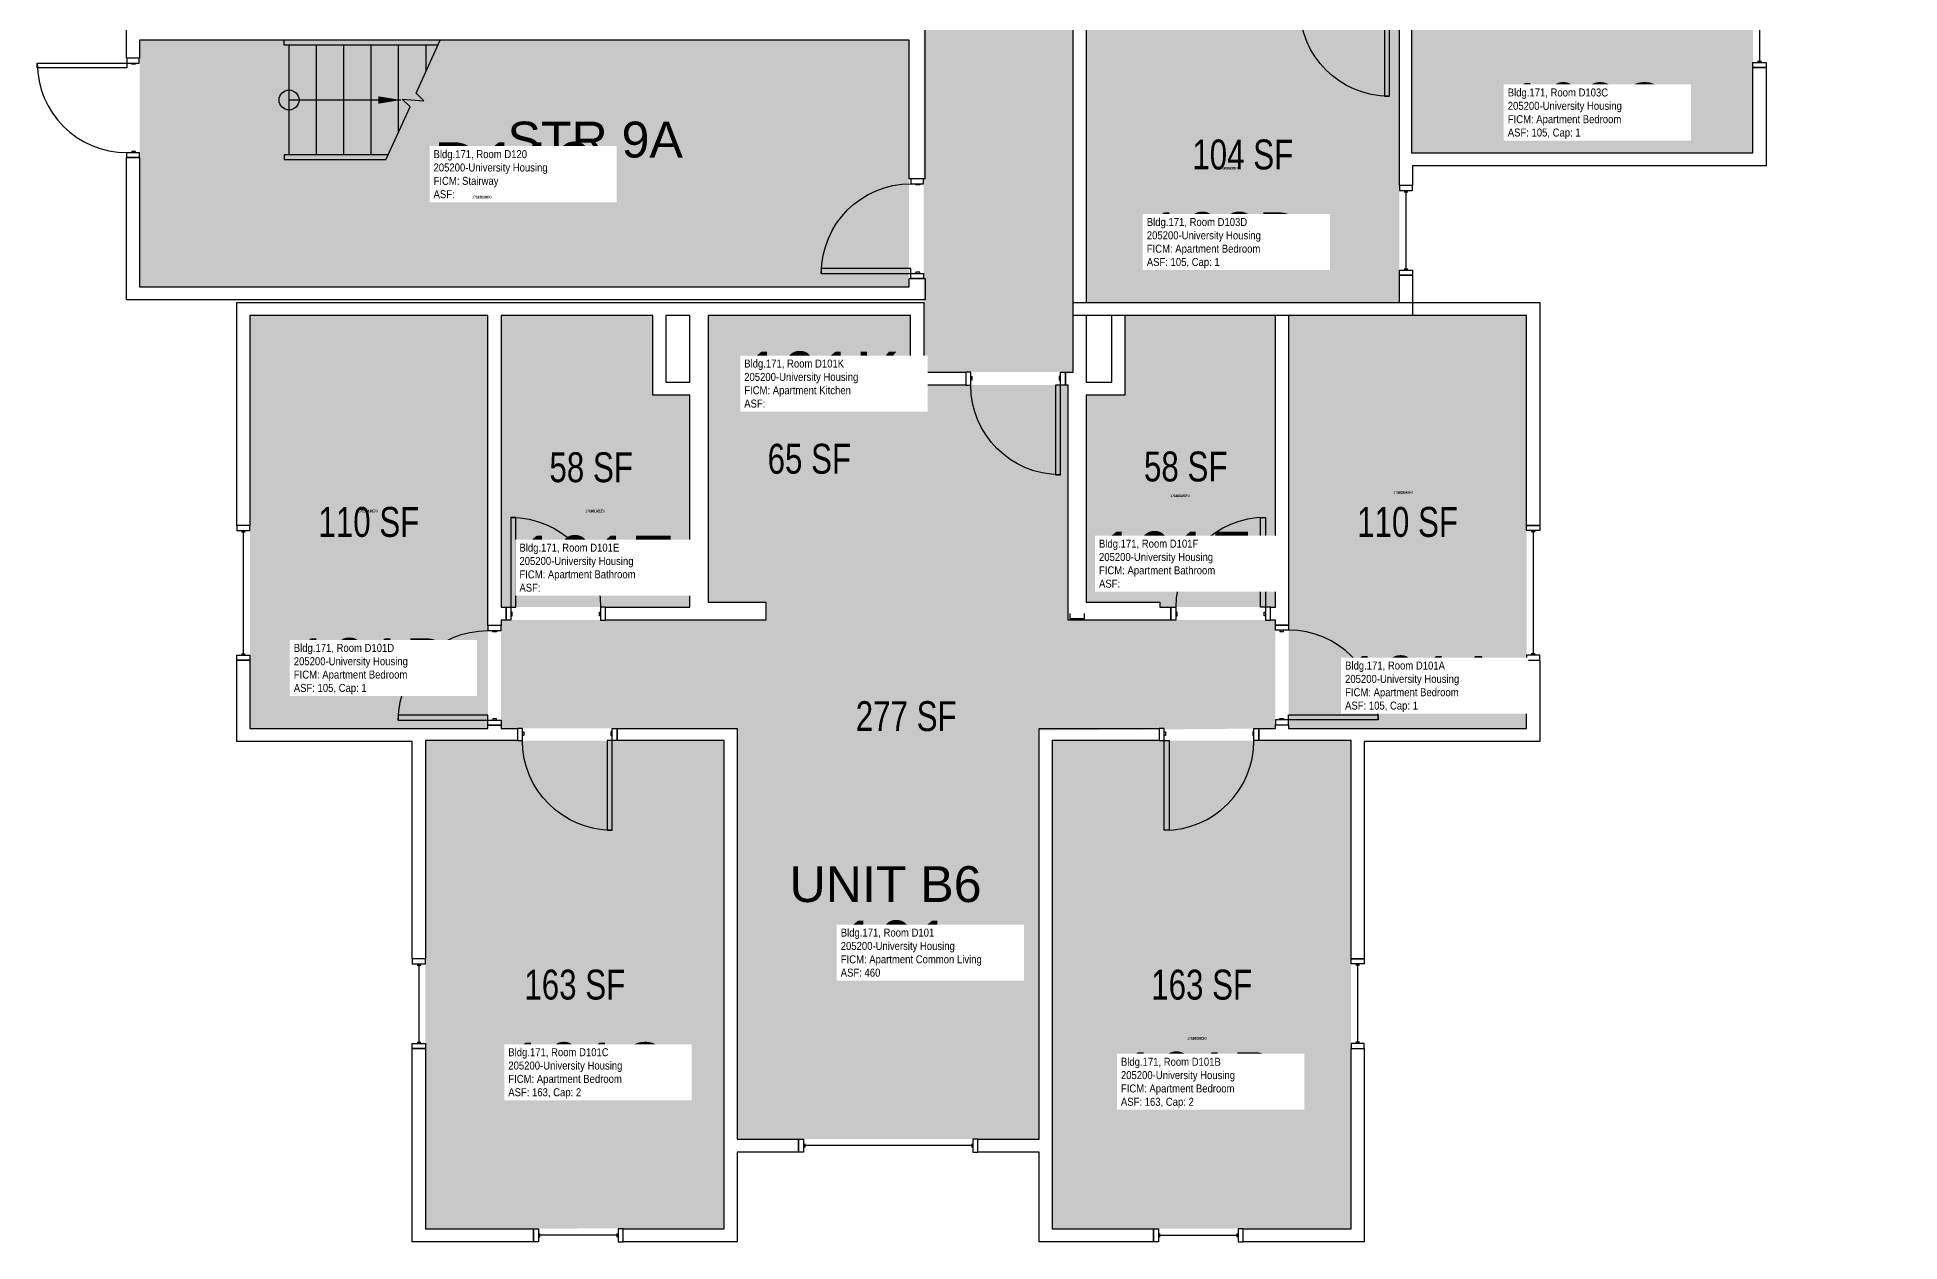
# Model space of a CAD drawing. Header units: inches. Extents: x -179 to 1729, y 245 to 1632.
# Drawn here: x -179 to 569, y 245 to 729 of the extents above; entities that cross this region are included whole.
import ezdxf
from ezdxf.enums import TextEntityAlignment as Align

# ---------------------------------------------------------------- set-up
doc = ezdxf.new("R2010")
doc.units = ezdxf.units.IN
doc.header["$LTSCALE"] = 48
doc.header["$MEASUREMENT"] = 0
for name, color, linetype in [('A-DOOR', 2, 'Continuous'), ('A-FLOR', 3, 'Continuous'), ('A-GLAZ', 1, 'Continuous'), ('A-IDEN-RNUM', 7, 'Continuous'), ('A-IDEN-SNUM', 4, 'Continuous'), ('A-IDEN-VNUM', 4, 'Continuous'), ('A-MISC', 2, 'Continuous'), ('A-WALL', 5, 'Continuous'), ('AREA-TEXT', 3, 'Continuous'), ('Rooms-Category-Color', 7, 'Continuous'), ('Rooms-College-Color', 7, 'Continuous'), ('Rooms-Department-Color', 7, 'Continuous'), ('Rooms-Division-Color', 7, 'Continuous'), ('Rooms-Information', 7, 'Continuous')]:
    doc.layers.add(name, color=color, linetype=linetype)
doc.styles.add('CP_AREA', font='arial.ttf', dxfattribs={"height": 15})
doc.styles.add('CP_ROOMSNUMBER', font='arial.ttf', dxfattribs={"height": 1})
doc.styles.add('CP_ROOMVNUMBER', font='arial.ttf', dxfattribs={"width": 0.85, "height": 0.075})
doc.styles.get("Standard").update_dxf_attribs({"font": 'arial.ttf'})
doc.dimstyles.get("Standard").update_dxf_attribs({"dimtxt": 0.18, "dimasz": 0.18, "dimexe": 0.18, "dimexo": 0.0625, "dimgap": 0.09, "dimtad": 0, "dimtih": 1, "dimtoh": 1, "dimdec": 4, "dimzin": 0, "dimdsep": 46, "dimtxsty": 'Standard', "dimcen": 0.09, "dimadec": 0, "dimazin": 0, "dimtfac": 1, "dimtdec": 4, "dimtofl": 0, "dimtmove": 0, "dimatfit": 3, "dimfxl": 1, "dimtolj": 1, "dimtzin": 0, "dimarcsym": 0})

msp = doc.modelspace()

# ---------------------------------------------------------------- hatches: boundary and pattern name
at = {"layer": 'Rooms-Category-Color', "true_color": 0xadadad}
for points in [[(553.46, 1248.87), (553.46, 1285.75), (568.58, 1285.75), (568.58, 1353.75), (348.73, 1353.75), (348.73, 1378.75), (266.41, 1378.75), (266.41, 1353.75), (176.62, 1353.75), (176.62, 1264.36), (151.63, 1264.36), (151.63, 1182.03), (176.62, 1182.03), (176.62, 594.37), (236.63, 594.37), (236.63, 985.16), (261.63, 985.16), (261.63, 1067.48), (236.63, 1067.48), (236, 1270.38), (381, 1270.38), (381, 1248.88)], [(170.75, 628.62), (-138.25, 628.62), (-138.25, 727.62), (170.75, 727.62)]]:
    msp.add_hatch(color=253, dxfattribs=at).paths.add_polyline_path(points)
at = {"layer": 'Rooms-Category-Color', "true_color": 0x728ef3}
for points in [[(372.88, 682.37), (509.63, 682.37), (509.63, 790), (372.88, 790)], [(241.88, 622.37), (367.63, 622.37), (367.63, 741.12), (241.88, 741.12)], [(1.62, 617.12), (-94, 617.12), (-94, 451.25), (1.62, 451.25)], [(67.86, 617.12), (6.87, 617.12), (6.87, 500), (82.75, 500), (82.75, 585.12), (67.86, 585.12)], [(171.37, 617.12), (90, 617.12), (90, 502), (171.37, 502)], [(317.88, 617.12), (317.88, 500), (271.5, 500), (271.5, 502), (241.88, 502), (241.88, 585.12), (257.35, 585.12), (257.35, 617.12)], [(418.75, 617.12), (323.12, 617.12), (323.12, 492.57), (323.12, 451.25), (418.75, 451.25)], [(101.75, 286.37), (222.98, 286.37), (222.98, 450.51), (317.86, 451.25), (317.86, 494.75), (234.63, 494.75), (234.61, 589.12), (171.36, 589.12), (171.37, 502), (113.75, 502), (113.75, 494.75), (6.87, 494.75), (6.86, 451.25), (101.73, 451.25)], [(96.5, 446.37), (-23.5, 446.33), (-23.5, 250.42), (96.5, 250.47)], [(348.23, 446.37), (228.25, 446.37), (228.25, 250.37), (348.23, 250.37)]]:
    msp.add_hatch(color=171, dxfattribs=at).paths.add_polyline_path(points)
at = {"layer": 'Rooms-College-Color', "true_color": 0xadadad}
for points in [[(553.46, 1248.87), (553.46, 1285.75), (568.58, 1285.75), (568.58, 1353.75), (348.73, 1353.75), (348.73, 1378.75), (266.41, 1378.75), (266.41, 1353.75), (176.62, 1353.75), (176.62, 1264.36), (151.63, 1264.36), (151.63, 1182.03), (176.62, 1182.03), (176.62, 594.37), (236.63, 594.37), (236.63, 985.16), (261.63, 985.16), (261.63, 1067.48), (236.63, 1067.48), (236, 1270.38), (381, 1270.38), (381, 1248.88)], [(372.88, 682.37), (509.63, 682.37), (509.63, 790), (372.88, 790)], [(241.88, 622.37), (367.63, 622.37), (367.63, 741.12), (241.88, 741.12)], [(170.75, 628.62), (-138.25, 628.62), (-138.25, 727.62), (170.75, 727.62)], [(1.62, 617.12), (-94, 617.12), (-94, 451.25), (1.62, 451.25)], [(67.86, 617.12), (6.87, 617.12), (6.87, 500), (82.75, 500), (82.75, 585.12), (67.86, 585.12)], [(171.37, 617.12), (90, 617.12), (90, 502), (171.37, 502)], [(317.88, 617.12), (317.88, 500), (271.5, 500), (271.5, 502), (241.88, 502), (241.88, 585.12), (257.35, 585.12), (257.35, 617.12)], [(418.75, 617.12), (323.12, 617.12), (323.12, 492.57), (323.12, 451.25), (418.75, 451.25)], [(101.75, 286.37), (222.98, 286.37), (222.98, 450.51), (317.86, 451.25), (317.86, 494.75), (234.63, 494.75), (234.61, 589.12), (171.36, 589.12), (171.37, 502), (113.75, 502), (113.75, 494.75), (6.87, 494.75), (6.86, 451.25), (101.73, 451.25)], [(96.5, 446.37), (-23.5, 446.33), (-23.5, 250.42), (96.5, 250.47)], [(348.23, 446.37), (228.25, 446.37), (228.25, 250.37), (348.23, 250.37)]]:
    msp.add_hatch(color=253, dxfattribs=at).paths.add_polyline_path(points)
at = {"layer": 'Rooms-Department-Color', "true_color": 0xacacac}
for points in [[(553.46, 1248.87), (553.46, 1285.75), (568.58, 1285.75), (568.58, 1353.75), (348.73, 1353.75), (348.73, 1378.75), (266.41, 1378.75), (266.41, 1353.75), (176.62, 1353.75), (176.62, 1264.36), (151.63, 1264.36), (151.63, 1182.03), (176.62, 1182.03), (176.62, 594.37), (236.63, 594.37), (236.63, 985.16), (261.63, 985.16), (261.63, 1067.48), (236.63, 1067.48), (236, 1270.38), (381, 1270.38), (381, 1248.88)], [(170.75, 628.62), (-138.25, 628.62), (-138.25, 727.62), (170.75, 727.62)]]:
    msp.add_hatch(color=253, dxfattribs=at).paths.add_polyline_path(points)
at = {"layer": 'Rooms-Department-Color', "true_color": 0x604aed}
for points in [[(372.88, 682.37), (509.63, 682.37), (509.63, 790), (372.88, 790)], [(241.88, 622.37), (367.63, 622.37), (367.63, 741.12), (241.88, 741.12)], [(1.62, 617.12), (-94, 617.12), (-94, 451.25), (1.62, 451.25)], [(67.86, 617.12), (6.87, 617.12), (6.87, 500), (82.75, 500), (82.75, 585.12), (67.86, 585.12)], [(171.37, 617.12), (90, 617.12), (90, 502), (171.37, 502)], [(317.88, 617.12), (317.88, 500), (271.5, 500), (271.5, 502), (241.88, 502), (241.88, 585.12), (257.35, 585.12), (257.35, 617.12)], [(418.75, 617.12), (323.12, 617.12), (323.12, 492.57), (323.12, 451.25), (418.75, 451.25)], [(101.75, 286.37), (222.98, 286.37), (222.98, 450.51), (317.86, 451.25), (317.86, 494.75), (234.63, 494.75), (234.61, 589.12), (171.36, 589.12), (171.37, 502), (113.75, 502), (113.75, 494.75), (6.87, 494.75), (6.86, 451.25), (101.73, 451.25)], [(96.5, 446.37), (-23.5, 446.33), (-23.5, 250.42), (96.5, 250.47)], [(348.23, 446.37), (228.25, 446.37), (228.25, 250.37), (348.23, 250.37)]]:
    msp.add_hatch(color=173, dxfattribs=at).paths.add_polyline_path(points)
at = {"layer": 'Rooms-Division-Color', "true_color": 0xadadad}
for points in [[(553.46, 1248.87), (553.46, 1285.75), (568.58, 1285.75), (568.58, 1353.75), (348.73, 1353.75), (348.73, 1378.75), (266.41, 1378.75), (266.41, 1353.75), (176.62, 1353.75), (176.62, 1264.36), (151.63, 1264.36), (151.63, 1182.03), (176.62, 1182.03), (176.62, 594.37), (236.63, 594.37), (236.63, 985.16), (261.63, 985.16), (261.63, 1067.48), (236.63, 1067.48), (236, 1270.38), (381, 1270.38), (381, 1248.88)], [(170.75, 628.62), (-138.25, 628.62), (-138.25, 727.62), (170.75, 727.62)]]:
    msp.add_hatch(color=253, dxfattribs=at).paths.add_polyline_path(points)
at = {"layer": 'Rooms-Division-Color', "true_color": 0x604aed}
for points in [[(372.88, 682.37), (509.63, 682.37), (509.63, 790), (372.88, 790)], [(241.88, 622.37), (367.63, 622.37), (367.63, 741.12), (241.88, 741.12)], [(1.62, 617.12), (-94, 617.12), (-94, 451.25), (1.62, 451.25)], [(67.86, 617.12), (6.87, 617.12), (6.87, 500), (82.75, 500), (82.75, 585.12), (67.86, 585.12)], [(171.37, 617.12), (90, 617.12), (90, 502), (171.37, 502)], [(317.88, 617.12), (317.88, 500), (271.5, 500), (271.5, 502), (241.88, 502), (241.88, 585.12), (257.35, 585.12), (257.35, 617.12)], [(418.75, 617.12), (323.12, 617.12), (323.12, 492.57), (323.12, 451.25), (418.75, 451.25)], [(101.75, 286.37), (222.98, 286.37), (222.98, 450.51), (317.86, 451.25), (317.86, 494.75), (234.63, 494.75), (234.61, 589.12), (171.36, 589.12), (171.37, 502), (113.75, 502), (113.75, 494.75), (6.87, 494.75), (6.86, 451.25), (101.73, 451.25)], [(96.5, 446.37), (-23.5, 446.33), (-23.5, 250.42), (96.5, 250.47)], [(348.23, 446.37), (228.25, 446.37), (228.25, 250.37), (348.23, 250.37)]]:
    msp.add_hatch(color=173, dxfattribs=at).paths.add_polyline_path(points)

# ---------------------------------------------------------------- linework, layer by layer
at = {"layer": 'A-DOOR'}
for points in [[(363.63, 741.12), (361.63, 741.12), (361.63, 705.12), (363.63, 705.12)], [(-143.38, 718.48), (-143.38, 716.48), (-179.37, 716.48), (-179.37, 718.48)], [(-138.38, 718.48), (-138.38, 720.48), (-143.38, 720.48), (-143.38, 718.48)], [(-139.88, 718.48), (-139.88, 717.98), (-141.38, 717.98), (-141.38, 718.48)], [(-138.38, 682.48), (-138.38, 680.48), (-143.38, 680.48), (-143.38, 682.48)], [(-139.88, 682.48), (-139.88, 682.98), (-141.38, 682.98), (-141.38, 682.48)], [(176.5, 670), (176.5, 672), (171.5, 672), (171.5, 670)], [(175, 670), (175, 669.5), (173.5, 669.5), (173.5, 670)], [(171.5, 634), (171.5, 636), (135.5, 636), (135.5, 634)], [(176.5, 634), (176.5, 632), (171.5, 632), (171.5, 634)], [(175, 634), (175, 634.5), (173.5, 634.5), (173.5, 634)], [(195.5, 594.37), (193.5, 594.37), (193.5, 589.12), (195.5, 589.12)], [(195.5, 592.62), (196, 592.62), (196, 591.12), (195.5, 591.12)], [(231.5, 592.62), (231, 592.62), (231, 591.12), (231.5, 591.12)], [(231.5, 594.37), (233.5, 594.37), (233.5, 589.12), (231.5, 589.12)], [(231.5, 589.12), (229.5, 589.12), (229.5, 553.12), (231.5, 553.12)], [(10.87, 500), (12.87, 500), (12.87, 536), (10.87, 536)], [(313.88, 500), (311.88, 500), (311.88, 536), (313.88, 536)], [(10.87, 494.75), (8.87, 494.75), (8.87, 500), (10.87, 500)], [(10.87, 496.5), (11.37, 496.5), (11.37, 498), (10.87, 498)], [(46.87, 496.5), (46.37, 496.5), (46.37, 498), (46.87, 498)], [(46.87, 494.75), (48.87, 494.75), (48.87, 500), (46.87, 500)], [(277.88, 494.75), (275.88, 494.75), (275.88, 500), (277.88, 500)], [(277.88, 496.5), (278.38, 496.5), (278.38, 498), (277.88, 498)], [(313.88, 496.5), (313.38, 496.5), (313.38, 498), (313.88, 498)], [(313.88, 494.75), (315.88, 494.75), (315.88, 500), (313.88, 500)], [(6.87, 490.57), (6.87, 492.57), (1.62, 492.57), (1.62, 490.57)], [(5.12, 490.57), (5.12, 490.07), (3.62, 490.07), (3.62, 490.57)], [(317.88, 490.72), (317.88, 492.72), (323.12, 492.72), (323.12, 490.72)], [(319.63, 490.72), (319.63, 490.22), (321.13, 490.22), (321.13, 490.72)], [(1.62, 454.57), (1.62, 456.57), (-34.38, 456.57), (-34.38, 454.57)], [(323.12, 454.72), (323.12, 456.72), (359.13, 456.72), (359.13, 454.72)], [(6.87, 454.57), (6.87, 452.57), (1.62, 452.57), (1.62, 454.57)], [(5.12, 454.57), (5.12, 455.07), (3.62, 455.07), (3.62, 454.57)], [(15.5, 451.25), (13.5, 451.25), (13.5, 446.37), (15.5, 446.37)], [(15.5, 449.87), (16, 449.87), (16, 448.37), (15.5, 448.37)], [(51.5, 449.87), (51, 449.87), (51, 448.37), (51.5, 448.37)], [(51.5, 451.25), (53.5, 451.25), (53.5, 446.37), (51.5, 446.37)], [(273.23, 451.25), (271.23, 451.25), (271.23, 446.37), (273.23, 446.37)], [(273.23, 449.87), (273.73, 449.87), (273.73, 448.37), (273.23, 448.37)], [(309.23, 449.87), (308.73, 449.87), (308.73, 448.37), (309.23, 448.37)], [(309.23, 451.25), (311.23, 451.25), (311.23, 446.37), (309.23, 446.37)], [(317.88, 454.72), (317.88, 452.72), (323.12, 452.72), (323.12, 454.72)], [(319.63, 454.72), (319.63, 455.22), (321.13, 455.22), (321.13, 454.72)], [(51.5, 446.37), (49.5, 446.37), (49.5, 410.37), (51.5, 410.37)], [(273.23, 446.37), (275.23, 446.37), (275.23, 410.37), (273.23, 410.37)]]:
    msp.add_lwpolyline(points, close=True, dxfattribs=at)
at = {"layer": 'A-DOOR', "extrusion": (0, 0, -1)}
for centre, start, end in [((-363.63, 741.12), 270, 0), ((-171.5, 634), 0, 90), ((-231.5, 589.12), 270, 0), ((-10.87, 500), 90, 180), ((-1.62, 454.57), 0, 90), ((-51.5, 446.37), 270, 0)]:
    msp.add_arc(centre, 36, start, end, dxfattribs=at)
at = {"layer": 'A-DOOR'}
for centre, start, end in [((-143.38, 718.48), 180, 270), ((313.88, 500), 90, 180), ((323.12, 454.72), 0, 90), ((273.23, 446.37), 270, 0)]:
    msp.add_arc(centre, 36, start, end, dxfattribs=at)
at = {"layer": 'A-FLOR'}
for p, q in [((-80.25, 725.62), (-80.25, 727.62)), ((-18.43, 725.62), (-80.25, 725.62)), ((-78.25, 681.62), (-78.25, 725.62)), ((-67.25, 681.62), (-67.25, 725.62)), ((-56.25, 681.62), (-56.25, 725.62)), ((-45.25, 681.62), (-45.25, 725.62)), ((-34.25, 690.87), (-34.25, 725.62)), ((-23.25, 715.04), (-23.25, 725.62)), ((-80.25, 681.62), (-80.25, 679.62)), ((-38.47, 681.62), (-80.25, 681.62)), ((-39.38, 679.62), (-80.25, 679.62))]:
    msp.add_line(p, q, dxfattribs=at)
msp.add_lwpolyline([(-39.38, 679.62), (-29.68, 700.89), (-32.82, 703.95), (-24.07, 703.29), (-27.21, 706.35), (-17.52, 727.62)], dxfattribs=at)
msp.add_circle((-78.25, 703.62), 4, dxfattribs=at)
at = {"layer": 'A-GLAZ'}
for p, q in [((512.25, 768.22), (512.25, 719.22)), ((511.5, 719.22), (513, 719.22)), ((369.5, 666.76), (371, 666.76)), ((370.25, 666.76), (370.25, 635.76)), ((369.5, 635.76), (371, 635.76)), ((-97.38, 530.22), (-95.88, 530.22)), ((-96.63, 530.22), (-96.63, 481.22)), ((422.13, 530.22), (420.63, 530.22)), ((421.38, 530.22), (421.38, 481.22)), ((-97.38, 481.22), (-95.88, 481.22)), ((422.13, 481.22), (420.63, 481.22)), ((-26.87, 356.25), (-25.37, 356.25)), ((-26.12, 356.25), (-26.12, 325.25)), ((351.61, 356.25), (350.11, 356.25)), ((350.86, 356.25), (350.86, 325.25)), ((-26.87, 325.25), (-25.37, 325.25)), ((351.61, 325.25), (350.11, 325.25)), ((128.88, 284.5), (128.88, 283)), ((195.88, 284.5), (195.88, 283)), ((195.88, 283.75), (128.88, 283.75)), ((22.38, 248.5), (22.38, 247)), ((53.38, 247.75), (22.38, 247.75)), ((53.38, 248.5), (53.38, 247)), ((271.36, 248.5), (271.36, 247)), ((271.36, 247.75), (302.36, 247.75)), ((302.36, 248.5), (302.36, 247))]:
    msp.add_line(p, q, dxfattribs=at)
for points in [[(514.88, 718.72), (514.88, 716.72), (509.63, 716.72), (509.63, 718.72)], [(372.88, 667.26), (372.88, 669.26), (367.63, 669.26), (367.63, 667.26)], [(372.88, 635.26), (372.88, 633.26), (367.63, 633.26), (367.63, 635.26)], [(-94, 530.72), (-94, 532.72), (-99.25, 532.72), (-99.25, 530.72)], [(418.75, 530.72), (418.75, 532.72), (424, 532.72), (424, 530.72)], [(-94, 480.72), (-94, 478.72), (-99.25, 478.72), (-99.25, 480.72)], [(418.75, 480.72), (418.75, 478.72), (424, 478.72), (424, 480.72)], [(-23.5, 356.75), (-23.5, 358.75), (-28.75, 358.75), (-28.75, 356.75)], [(348.23, 356.75), (348.23, 358.75), (353.48, 358.75), (353.48, 356.75)], [(-23.5, 324.75), (-23.5, 322.75), (-28.75, 322.75), (-28.75, 324.75)], [(348.23, 324.75), (348.23, 322.75), (353.48, 322.75), (353.48, 324.75)], [(128.38, 281.12), (126.38, 281.12), (126.38, 286.37), (128.38, 286.37)], [(196.38, 281.12), (198.38, 281.12), (198.38, 286.37), (196.38, 286.37)], [(21.88, 245.12), (19.88, 245.12), (19.88, 250.37), (21.88, 250.37)], [(53.88, 245.12), (55.88, 245.12), (55.88, 250.37), (53.88, 250.37)], [(270.86, 245.12), (268.86, 245.12), (268.86, 250.37), (270.86, 250.37)], [(302.86, 245.12), (304.86, 245.12), (304.86, 250.37), (302.86, 250.37)]]:
    msp.add_lwpolyline(points, close=True, dxfattribs=at)
at = {"layer": 'A-WALL'}
for p, q in [((372.5, 749), (372.5, 682.37)), ((236.63, 617.12), (236.63, 745.75)), ((367.63, 677.75), (367.63, 741.12)), ((177.25, 672), (177.25, 738.87)), ((241.88, 739.12), (241.88, 622.37)), ((-143.5, 720.48), (-143.5, 732.87)), ((-138.25, 727.62), (-138.25, 720.48)), ((170.75, 727.62), (-138.25, 727.62)), ((170.75, 672), (170.75, 727.62)), ((-138.25, 720.48), (-143.5, 720.48)), ((509.63, 682.37), (509.63, 716.72)), ((509.63, 716.72), (514.88, 716.72)), ((514.88, 716.72), (514.88, 677.12)), ((372.5, 682.37), (509.63, 682.37)), ((-143.5, 680.48), (-138.25, 680.48)), ((-143.5, 623.37), (-143.5, 680.48)), ((-138.25, 680.48), (-138.25, 628.62)), ((367.63, 669.26), (367.63, 677.75)), ((514.88, 677.12), (372.88, 677.12)), ((372.88, 677.12), (372.88, 669.26)), ((177.25, 672), (170.75, 672)), ((372.88, 669.26), (367.63, 669.26)), ((-138.25, 628.62), (170.75, 628.62)), ((170.75, 628.62), (170.75, 632)), ((170.75, 632), (177.25, 632)), ((177.25, 632), (177.25, 623.37)), ((367.63, 622.37), (367.63, 633.26)), ((367.63, 633.26), (372.88, 633.26)), ((372.88, 633.26), (372.88, 617.12)), ((177.25, 623.37), (-143.5, 623.37)), ((-99.25, 532.72), (-99.25, 622.37)), ((-99.25, 622.37), (176.62, 622.37)), ((176.62, 622.37), (176.62, 594.37)), ((236.63, 622.37), (424, 622.37)), ((236.63, 594.37), (236.63, 622.37)), ((241.88, 622.37), (367.63, 622.37)), ((424, 622.37), (424, 532.72)), ((-94, 617.12), (-94, 532.72)), ((1.62, 617.12), (-94, 617.12)), ((1.62, 492.57), (1.62, 617.12)), ((67.86, 617.12), (6.87, 617.12)), ((6.87, 617.12), (6.87, 500)), ((67.86, 585.12), (67.86, 617.12)), ((82.75, 617.12), (73.11, 617.12)), ((73.11, 617.12), (73.11, 590.37)), ((82.75, 590.37), (82.75, 617.12)), ((171.37, 617.12), (90, 617.12)), ((90, 617.12), (90, 502)), ((171.37, 589.12), (171.37, 617.12)), ((372.88, 617.12), (236.63, 617.12)), ((252.1, 617.12), (241.88, 617.12)), ((241.88, 617.12), (241.88, 590.37)), ((252.1, 590.37), (252.1, 617.12)), ((317.88, 617.12), (257.35, 617.12)), ((257.35, 617.12), (257.35, 585.12)), ((317.88, 500), (317.88, 617.12)), ((418.75, 617.12), (323.12, 617.12)), ((323.12, 617.12), (323.12, 492.72)), ((418.75, 532.72), (418.75, 617.12)), ((176.62, 594.37), (193.5, 594.37)), ((193.5, 594.37), (193.5, 589.12)), ((233.5, 589.12), (233.5, 594.37)), ((233.5, 594.37), (236.63, 594.37)), ((82.75, 585.12), (67.86, 585.12)), ((73.11, 590.37), (82.75, 590.37)), ((82.75, 500), (82.75, 585.12)), ((193.5, 589.12), (171.37, 589.12)), ((234.63, 589.12), (233.5, 589.12)), ((234.63, 494.75), (234.63, 589.12)), ((241.88, 590.37), (252.1, 590.37)), ((241.88, 585.12), (241.88, 502)), ((257.35, 585.12), (241.88, 585.12)), ((-94, 532.72), (-99.25, 532.72)), ((424, 532.72), (418.75, 532.72)), ((90, 502), (113.25, 502)), ((113.25, 502), (113.25, 494.75)), ((241.88, 502), (271.5, 502)), ((271.5, 502), (271.5, 500)), ((6.87, 500), (8.87, 500)), ((8.87, 494.75), (6.87, 494.75)), ((6.87, 494.75), (6.87, 492.57)), ((8.87, 500), (8.87, 494.75)), ((48.87, 494.75), (48.87, 500)), ((48.87, 500), (82.75, 500)), ((85.5, 494.75), (48.87, 494.75)), ((113.25, 494.75), (85.5, 494.75)), ((269.13, 494.75), (234.63, 494.75)), ((235.26, 497.38), (235.26, 495.38)), ((235.26, 495.38), (241.25, 495.38)), ((241.25, 495.38), (241.25, 497.38)), ((275.88, 494.75), (269.13, 494.75)), ((271.5, 500), (275.88, 500)), ((275.88, 500), (275.88, 494.75)), ((315.88, 494.75), (315.88, 500)), ((315.88, 500), (317.88, 500)), ((317.88, 494.75), (315.88, 494.75)), ((317.88, 492.72), (317.88, 494.75)), ((6.87, 492.57), (1.62, 492.57)), ((323.12, 492.72), (317.88, 492.72)), ((-99.25, 446), (-99.25, 478.72)), ((-99.25, 478.72), (-94, 478.72)), ((-94, 478.72), (-94, 451.25)), ((418.75, 451.25), (418.75, 478.72)), ((418.75, 478.72), (424, 478.72)), ((424, 478.72), (424, 446)), ((-94, 451.25), (-28.12, 451.25)), ((-28.12, 451.25), (1.62, 451.25)), ((1.62, 451.25), (1.62, 452.57)), ((1.62, 452.57), (6.87, 452.57)), ((6.87, 452.57), (6.87, 451.25)), ((6.87, 451.25), (13.5, 451.25)), ((13.5, 451.25), (13.5, 446.37)), ((53.5, 446.37), (53.5, 451.25)), ((53.5, 451.25), (101.75, 451.25)), ((101.75, 451.25), (101.75, 286.37)), ((222.98, 451.25), (271.23, 451.25)), ((222.98, 286.37), (222.98, 451.25)), ((271.23, 451.25), (271.23, 446.37)), ((311.23, 446.37), (311.23, 451.25)), ((311.23, 451.25), (317.88, 451.25)), ((317.88, 451.25), (317.88, 452.72)), ((317.88, 452.72), (323.12, 452.72)), ((323.12, 452.72), (323.12, 451.25)), ((323.12, 451.25), (352.88, 451.25)), ((352.88, 451.25), (418.75, 451.25)), ((-28.75, 446), (-99.25, 446)), ((-28.75, 358.75), (-28.75, 446)), ((-23.5, 446.37), (-23.5, 358.75)), ((13.5, 446.37), (-23.5, 446.37)), ((96.5, 446.37), (53.5, 446.37)), ((96.5, 250.37), (96.5, 446.37)), ((271.23, 446.37), (228.23, 446.37)), ((228.23, 446.37), (228.23, 250.37)), ((348.23, 446.37), (311.23, 446.37)), ((348.23, 358.75), (348.23, 446.37)), ((424, 446), (353.48, 446)), ((353.48, 446), (353.48, 358.75)), ((-23.5, 358.75), (-28.75, 358.75)), ((353.48, 358.75), (348.23, 358.75)), ((-28.75, 245.12), (-28.75, 322.75)), ((-28.75, 322.75), (-23.5, 322.75)), ((-23.5, 322.75), (-23.5, 250.37)), ((348.23, 250.37), (348.23, 322.75)), ((348.23, 322.75), (353.48, 322.75)), ((353.48, 322.75), (353.48, 245.12)), ((101.75, 286.37), (126.38, 286.37)), ((126.38, 286.37), (126.38, 281.12)), ((198.38, 281.12), (198.38, 286.37)), ((198.38, 286.37), (222.98, 286.37)), ((126.38, 281.12), (101.75, 281.12)), ((101.75, 281.12), (101.75, 245.12)), ((222.98, 281.12), (198.38, 281.12)), ((222.98, 245.12), (222.98, 281.12)), ((-23.5, 250.37), (19.88, 250.37)), ((19.88, 250.37), (19.88, 245.12)), ((55.88, 245.12), (55.88, 250.37)), ((55.88, 250.37), (96.5, 250.37)), ((228.23, 250.37), (268.86, 250.37)), ((268.86, 250.37), (268.86, 245.12)), ((304.86, 245.12), (304.86, 250.37)), ((304.86, 250.37), (348.23, 250.37)), ((19.88, 245.12), (-28.75, 245.12)), ((101.75, 245.12), (55.88, 245.12)), ((268.86, 245.12), (222.98, 245.12)), ((353.48, 245.12), (304.86, 245.12))]:
    msp.add_line(p, q, dxfattribs=at)

# ---------------------------------------------------------------- texts
at = {"layer": 'A-IDEN-RNUM', "style": 'CP_ROOMSNUMBER', "width": 0.85}
for s, p in [('0103-D0', (298.9, 675.74)), ('0120-00', (-0.85, 664.14)), ('0101-K0', (125.81, 591.12)), ('0101-A0', (369.21, 545.5)), ('0101-D0', (-46.58, 538.09)), ('0101-E0', (44.64, 538.09)), ('0101-F0', (279.52, 544.17)), ('0101-00', (164.07, 362.1)), ('0101-C0', (36.29, 322.66)), ('0101-B0', (286.39, 326.31))]:
    msp.add_text(s, height=1, dxfattribs=at).set_placement(p, align=Align.CENTER)
at = {"layer": 'A-IDEN-SNUM', "style": 'CP_ROOMSNUMBER', "width": 0.85}
for s, p in [('1710D103D0', (298.9, 675.74)), ('1710D12000', (-0.85, 664.14)), ('1710D101K0', (125.81, 591.12)), ('1710D101A0', (369.21, 545.5)), ('1710D101D0', (-46.58, 538.09)), ('1710D101E0', (44.64, 538.09)), ('1710D101F0', (279.52, 544.17)), ('1710D10100', (164.07, 362.1)), ('1710D101C0', (36.29, 322.66)), ('1710D101B0', (286.39, 326.31))]:
    msp.add_text(s, height=1, dxfattribs=at).set_placement(p, align=Align.CENTER)
at = {"layer": 'A-IDEN-VNUM', "style": 'CP_ROOMVNUMBER', "width": 0.85}
for s, p in [('103C', (411.16, 687.99)), ('D112', (-20.23, 664.15)), ('103D', (266.21, 635.99)), ('101K', (104.54, 580.06)), ('101E', (14.26, 506.13)), ('101F', (247.01, 507.74)), ('101D', (-76.35, 464.95)), ('101A', (345.84, 457.86)), ('101', (143.3, 351.54)), ('101C', (9.79, 302.59)), ('101B', (255.82, 298.75))]:
    msp.add_text(s, height=22.5, dxfattribs=at).set_placement(p)
at = {"layer": 'A-MISC'}
for s, p in [('STR 9A', (44.68, 680.53)), ('UNIT B6', (161.3, 381.54))]:
    msp.add_text(s, height=14.4, dxfattribs=at).set_placement(p, align=Align.CENTER)
at = {"layer": 'AREA-TEXT', "style": 'CP_AREA', "width": 0.75}
for s, p in [('212 SF', (16.25, 678.12)), ('104 SF', (304.75, 681.75)), ('58 SF', (43.08, 556.15)), ('65 SF', (130.69, 559.56)), ('58 SF', (281.84, 556.45)), ('110 SF', (-46.19, 534.19)), ('110 SF', (370.94, 534.19)), ('277 SF', (169.58, 456.2)), ('163 SF', (36.5, 348.4)), ('163 SF', (288.24, 348.37))]:
    msp.add_text(s, height=12, dxfattribs=at).set_placement(p, align=Align.MIDDLE_CENTER)

# ---------------------------------------------------------------- leaders
at = {"layer": 'A-FLOR'}
msp.add_leader([(-33.38, 703.62), (-78.25, 703.62)], dimstyle='Standard', override={"dimscale": 96, "dimasz": 0.09375, "dimgap": 0.0625, "dimtad": 0}, dxfattribs=at)

# ---------------------------------------------------------------- next in the draw order: texts
at = {"layer": 'Rooms-Information', "char_height": 3.2143, "width": 72, "attachment_point": 7, "style": 'CP_ROOMVNUMBER', "bg_fill": 3, "box_fill_scale": 1.5, "bg_fill_color": 256, "bg_fill_true_color": 13158600, "bg_fill_transparency": 0}
for s, insert in [('Bldg.171, Room D103C^M^J205200-University Housing^M^JFICM: Apartment Bedroom^M^JASF: 105, Cap: 1', (411.16, 687.99)), ('Bldg.171, Room D120^M^J205200-University Housing^M^JFICM: Stairway^M^JASF: ', (-20.23, 664.15)), ('Bldg.171, Room D103D^M^J205200-University Housing^M^JFICM: Apartment Bedroom^M^JASF: 105, Cap: 1', (266.21, 635.99)), ('Bldg.171, Room D101K^M^J205200-University Housing^M^JFICM: Apartment Kitchen^M^JASF: ', (104.54, 580.06)), ('Bldg.171, Room D101E^M^J205200-University Housing^M^JFICM: Apartment Bathroom^M^JASF: ', (14.26, 506.13)), ('Bldg.171, Room D101F^M^J205200-University Housing^M^JFICM: Apartment Bathroom^M^JASF: ', (247.01, 507.74)), ('Bldg.171, Room D101D^M^J205200-University Housing^M^JFICM: Apartment Bedroom^M^JASF: 105, Cap: 1', (-76.35, 464.95)), ('Bldg.171, Room D101A^M^J205200-University Housing^M^JFICM: Apartment Bedroom^M^JASF: 105, Cap: 1', (345.84, 457.86)), ('Bldg.171, Room D101^M^J205200-University Housing^M^JFICM: Apartment Common Living^M^JASF: 460', (143.3, 351.54)), ('Bldg.171, Room D101C^M^J205200-University Housing^M^JFICM: Apartment Bedroom^M^JASF: 163, Cap: 2', (9.79, 302.59)), ('Bldg.171, Room D101B^M^J205200-University Housing^M^JFICM: Apartment Bedroom^M^JASF: 163, Cap: 2', (255.82, 298.75))]:
    msp.add_mtext(s, dxfattribs=dict(at, insert=insert))

doc.saveas('drawing.dxf')
